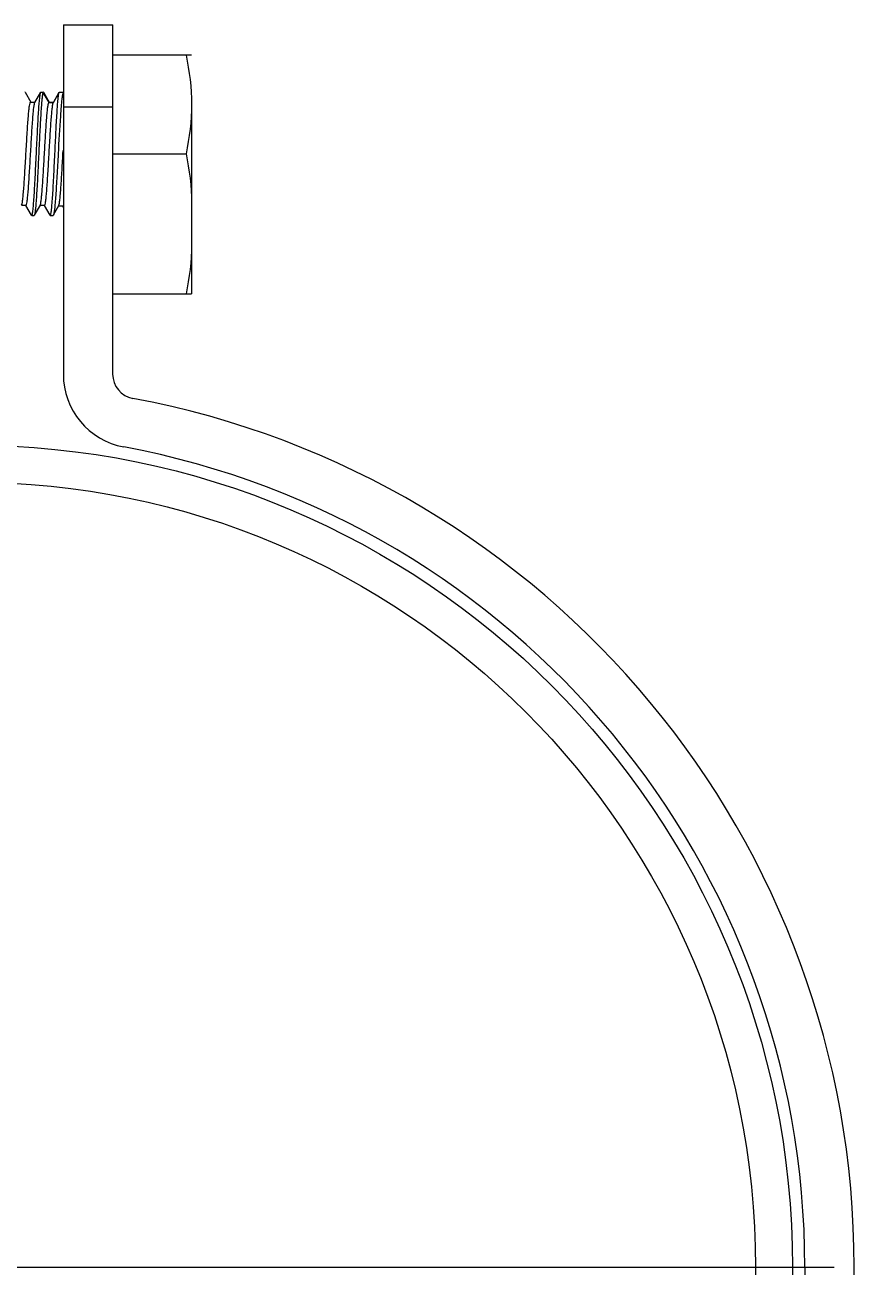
# Model space of a CAD drawing. Extents: x 27938 to 1042331, y -235042 to 1535213.
# Drawn here: x 726797 to 727166, y 752819 to 753371 of the extents above; entities that cross this region are included whole.
import ezdxf

# ---------------------------------------------------------------- set-up
doc = ezdxf.new("R2010")
doc.units = 0
doc.header["$LTSCALE"] = 1000
doc.header["$MEASUREMENT"] = 0
doc.linetypes.add('CENTER', pattern=[50.8, 31.75, -6.35, 6.35, -6.35])

msp = doc.modelspace()

# ---------------------------------------------------------------- linework, layer by layer
at = {"linetype": 'Continuous'}
for p, q in [((726814.51, 753370.97), (726814.51, 753215.81)), ((726814.51, 753370.97), (726836.43, 753370.97)), ((726836.43, 753215.81), (726836.43, 753370.97)), ((726871.49, 753357.52), (726836.43, 753357.52)), ((726797.5, 753340.99), (726797.39, 753341.09)), ((726797.5, 753340.99), (726800, 753336.68)), ((726801.88, 753336.54), (726804.47, 753340.99)), ((726804.47, 753340.99), (726804.58, 753341.09)), ((726804.58, 753341.09), (726805.61, 753341.09)), ((726805.61, 753341.09), (726805.44, 753340.87)), ((726805.72, 753340.99), (726808.22, 753336.68)), ((726810.1, 753336.54), (726812.69, 753340.99)), ((726812.63, 753340.87), (726812.69, 753340.99)), ((726812.69, 753340.99), (726812.8, 753341.09)), ((726812.8, 753341.09), (726814.51, 753341.09)), ((726799.95, 753336.65), (726801.94, 753336.65)), ((726805.44, 753340.87), (726808, 753336.46)), ((726808, 753336.46), (726808.17, 753336.65)), ((726808, 753336.46), (726810.06, 753336.46)), ((726808.17, 753336.65), (726810.16, 753336.65)), ((726810.06, 753336.46), (726812.63, 753340.87)), ((726810.06, 753336.46), (726810.1, 753336.54)), ((726871.49, 753339.09), (726871.49, 753251.42)), ((726814.51, 753334.61), (726836.43, 753334.61)), ((726814.33, 753313.7), (726814.41, 753315.12)), ((726836.43, 753313.69), (726869.02, 753313.69)), ((726797.9, 753290.73), (726795.91, 753290.73)), ((726800.36, 753286.39), (726797.85, 753290.71)), ((726800.36, 753286.39), (726800.47, 753286.3)), ((726800.47, 753286.3), (726801.5, 753286.3)), ((726801.61, 753286.39), (726801.5, 753286.3)), ((726804.19, 753290.85), (726801.61, 753286.39)), ((726806.12, 753290.73), (726804.12, 753290.73)), ((726808.58, 753286.39), (726806.07, 753290.71)), ((726808.58, 753286.39), (726808.69, 753286.3)), ((726808.69, 753286.3), (726809.91, 753286.3)), ((726810.04, 753286.41), (726809.91, 753286.3)), ((726812.42, 753290.51), (726810.04, 753286.41)), ((726814.35, 753290.4), (726812.35, 753290.4)), ((726814.51, 753290.01), (726814.3, 753290.37)), ((726836.43, 753251.42), (726871.49, 753251.42)), ((727144.07, 752819.12), (727144.07, 752453.95)), ((727165.98, 752453.95), (727165.98, 752819.12))]:
    msp.add_line(p, q, dxfattribs=at)
at = {"color": 0, "linetype": 'CENTER'}
msp.add_line((726389.81, 752819.12), (727157.03, 752819.12), dxfattribs=at)
at = {"linetype": 'Continuous'}
for radius in [365.17, 348.74]:
    msp.add_circle((726773.42, 752819.12), radius, dxfattribs=at)
for centre, radius, start, end in [((726961.39, 753321.92), 148.42, 174.723, 175.0353), ((726847.38, 753215.81), 32.87, 180, 259.438), ((726847.38, 753215.81), 10.96, 180, 259.438), ((726773.42, 752819.12), 392.57, 0, 79.438), ((726773.42, 752819.12), 370.65, 0, 79.438)]:
    msp.add_arc(centre, radius, start, end, dxfattribs=at)
for points in [[(726869.02, 753357.52), (726870.54, 753350.33), (726871.49, 753342.96), (726871.49, 753335.61)], [(726871.49, 753335.61), (726871.49, 753328.26), (726870.54, 753320.89), (726869.02, 753313.69)], [(726869.02, 753313.69), (726870.54, 753306.5), (726871.49, 753299.13), (726871.49, 753291.78)], [(726871.49, 753273.34), (726871.49, 753265.99), (726870.54, 753258.62), (726869.02, 753251.42)]]:
    msp.add_open_spline(points, degree=3, dxfattribs=at)
for points, knots in [([(726802.52, 753313.69), (726802.68, 753317.01), (726802.91, 753321.85), (726803.24, 753328.04), (726803.48, 753332.04), (726803.72, 753335.4), (726803.93, 753338.04), (726804.18, 753339.8), (726804.32, 753340.73), (726804.47, 753340.99)], [0, 0, 0, 0, 0.364025, 0.530311, 0.678336, 0.803029, 0.900137, 0.966414, 1, 1, 1, 1]), ([(726805.72, 753340.99), (726805.7, 753341.02), (726805.68, 753341.06), (726805.63, 753341.09), (726805.61, 753341.09)], [0, 0, 0, 0, 0.600908, 1, 1, 1, 1]), ([(726814.51, 753341.05), (726814.37, 753340.94), (726814.23, 753340.35), (726814, 753339.28), (726813.79, 753337.6), (726813.66, 753336.31), (726813.59, 753335.57)], [0, 0, 0, 0, 0.09877, 0.299863, 0.602238, 1, 1, 1, 1]), ([(726795.97, 753290.85), (726796.12, 753291.1), (726796.27, 753291.95), (726796.52, 753293.55), (726796.74, 753295.9), (726796.99, 753298.88), (726797.23, 753302.39), (726797.56, 753307.77), (726797.88, 753313.39), (726798.2, 753319.07), (726798.45, 753323.14), (726798.69, 753326.87), (726798.93, 753330.12), (726799.17, 753332.79), (726799.4, 753334.75), (726799.62, 753335.96), (726799.78, 753336.49), (726799.9, 753336.65), (726799.95, 753336.65)], [0, 0, 0, 0, 0.018976, 0.054804, 0.106454, 0.17214, 0.249527, 0.335846, 0.522669, 0.61646, 0.705997, 0.788065, 0.859721, 0.918408, 0.962058, 0.98923, 0.996484, 1, 1, 1, 1]), ([(726797.9, 753290.73), (726797.95, 753290.73), (726798.07, 753290.9), (726798.23, 753291.42), (726798.45, 753292.64), (726798.68, 753294.6), (726798.92, 753297.27), (726799.16, 753300.52), (726799.4, 753304.25), (726799.64, 753308.32), (726799.97, 753313.99), (726800.29, 753319.62), (726800.62, 753324.99), (726800.86, 753328.51), (726801.11, 753331.49), (726801.33, 753333.84), (726801.58, 753335.44), (726801.73, 753336.29), (726801.88, 753336.54)], [0, 0, 0, 0, 0.003514, 0.010772, 0.03795, 0.081609, 0.140308, 0.211978, 0.294061, 0.383612, 0.477416, 0.664254, 0.750572, 0.827952, 0.893624, 0.945254, 0.981055, 1, 1, 1, 1]), ([(726805.44, 753340.87), (726805.31, 753340.53), (726805.16, 753339.52), (726804.93, 753337.64), (726804.71, 753334.96), (726804.38, 753330.12), (726804, 753322.95), (726803.71, 753316.92), (726803.55, 753313.69)], [0, 0, 0, 0, 0.03994, 0.110597, 0.209953, 0.334863, 0.644572, 1, 1, 1, 1]), ([(726804.19, 753290.85), (726804.33, 753291.08), (726804.48, 753291.88), (726804.71, 753293.37), (726804.93, 753295.55), (726805.16, 753298.33), (726805.39, 753301.61), (726805.72, 753306.68), (726806.1, 753313.38), (726806.55, 753321.23), (726806.93, 753327.32), (726807.26, 753331.44), (726807.49, 753333.72), (726807.72, 753335.32), (726807.88, 753336.18), (726808, 753336.46)], [0, 0, 0, 0, 0.017949, 0.051483, 0.099746, 0.16121, 0.233875, 0.31535, 0.493787, 0.673153, 0.829955, 0.893299, 0.943723, 0.979621, 1, 1, 1, 1]), ([(726806.12, 753290.73), (726806.17, 753290.73), (726806.29, 753290.89), (726806.45, 753291.41), (726806.66, 753292.6), (726806.89, 753294.53), (726807.13, 753297.15), (726807.36, 753300.35), (726807.6, 753304.02), (726807.85, 753308.04), (726808.17, 753313.66), (726808.48, 753319.25), (726808.81, 753324.61), (726809.05, 753328.14), (726809.29, 753331.16), (726809.52, 753333.57), (726809.76, 753335.26), (726809.92, 753336.17), (726810.06, 753336.46)], [0, 0, 0, 0, 0.003476, 0.010618, 0.037351, 0.080307, 0.138095, 0.208722, 0.289712, 0.378215, 0.471113, 0.656939, 0.743312, 0.821202, 0.88787, 0.940988, 0.978742, 1, 1, 1, 1]), ([(726810.74, 753313.69), (726810.9, 753316.92), (726811.19, 753322.95), (726811.57, 753330.12), (726811.9, 753334.96), (726812.12, 753337.64), (726812.35, 753339.52), (726812.5, 753340.53), (726812.63, 753340.87)], [0, 0, 0, 0, 0.355428, 0.665137, 0.790047, 0.889403, 0.96006, 1, 1, 1, 1]), ([(726813.52, 753334.76), (726813.4, 753333.33), (726812.87, 753326.31), (726812.5, 753319.28), (726812.2, 753313.69)], [0, 0, 0, 0, 0.204958, 1, 1, 1, 1]), ([(726800.47, 753286.3), (726800.53, 753286.3), (726800.65, 753286.52), (726800.75, 753286.89), (726800.88, 753287.56), (726801.06, 753288.92), (726801.28, 753291.21), (726801.52, 753294.57), (726801.77, 753298.67), (726802.02, 753303.34), (726802.27, 753308.42), (726802.44, 753311.91), (726802.52, 753313.69)], [0, 0, 0, 0, 0.006689, 0.021763, 0.04594, 0.079164, 0.171568, 0.295631, 0.446658, 0.618889, 0.805716, 1, 1, 1, 1]), ([(726803.55, 753313.69), (726803.39, 753310.37), (726803.16, 753305.53), (726802.84, 753299.35), (726802.6, 753295.35), (726802.36, 753291.98), (726802.15, 753289.35), (726801.89, 753287.59), (726801.76, 753286.66), (726801.61, 753286.39)], [0, 0, 0, 0, 0.363958, 0.530225, 0.678245, 0.80294, 0.900061, 0.966367, 1, 1, 1, 1]), ([(726808.69, 753286.3), (726808.75, 753286.3), (726808.87, 753286.52), (726808.96, 753286.89), (726809.1, 753287.56), (726809.28, 753288.92), (726809.49, 753291.21), (726809.74, 753294.57), (726809.99, 753298.67), (726810.24, 753303.34), (726810.49, 753308.42), (726810.66, 753311.91), (726810.74, 753313.69)], [0, 0, 0, 0, 0.00669, 0.021764, 0.045942, 0.079166, 0.171571, 0.295634, 0.446661, 0.618891, 0.805717, 1, 1, 1, 1]), ([(726812.2, 753313.69), (726812.02, 753310.39), (726811.76, 753305.57), (726811.39, 753299.42), (726811.13, 753295.42), (726810.87, 753292.06), (726810.63, 753289.42), (726810.36, 753287.63), (726810.2, 753286.68), (726810.04, 753286.41)], [0, 0, 0, 0, 0.362263, 0.527925, 0.675614, 0.80033, 0.897877, 0.965043, 1, 1, 1, 1]), ([(726812.42, 753290.51), (726812.56, 753290.75), (726812.71, 753291.57), (726812.95, 753293.1), (726813.16, 753295.35), (726813.4, 753298.21), (726813.63, 753301.6), (726813.95, 753306.82), (726814.18, 753310.9), (726814.33, 753313.7)], [0, 0, 0, 0, 0.036124, 0.104043, 0.201926, 0.326585, 0.473883, 0.638923, 1, 1, 1, 1])]:
    msp.add_open_spline(points, degree=3, knots=knots, dxfattribs=at)

doc.saveas('drawing.dxf')
